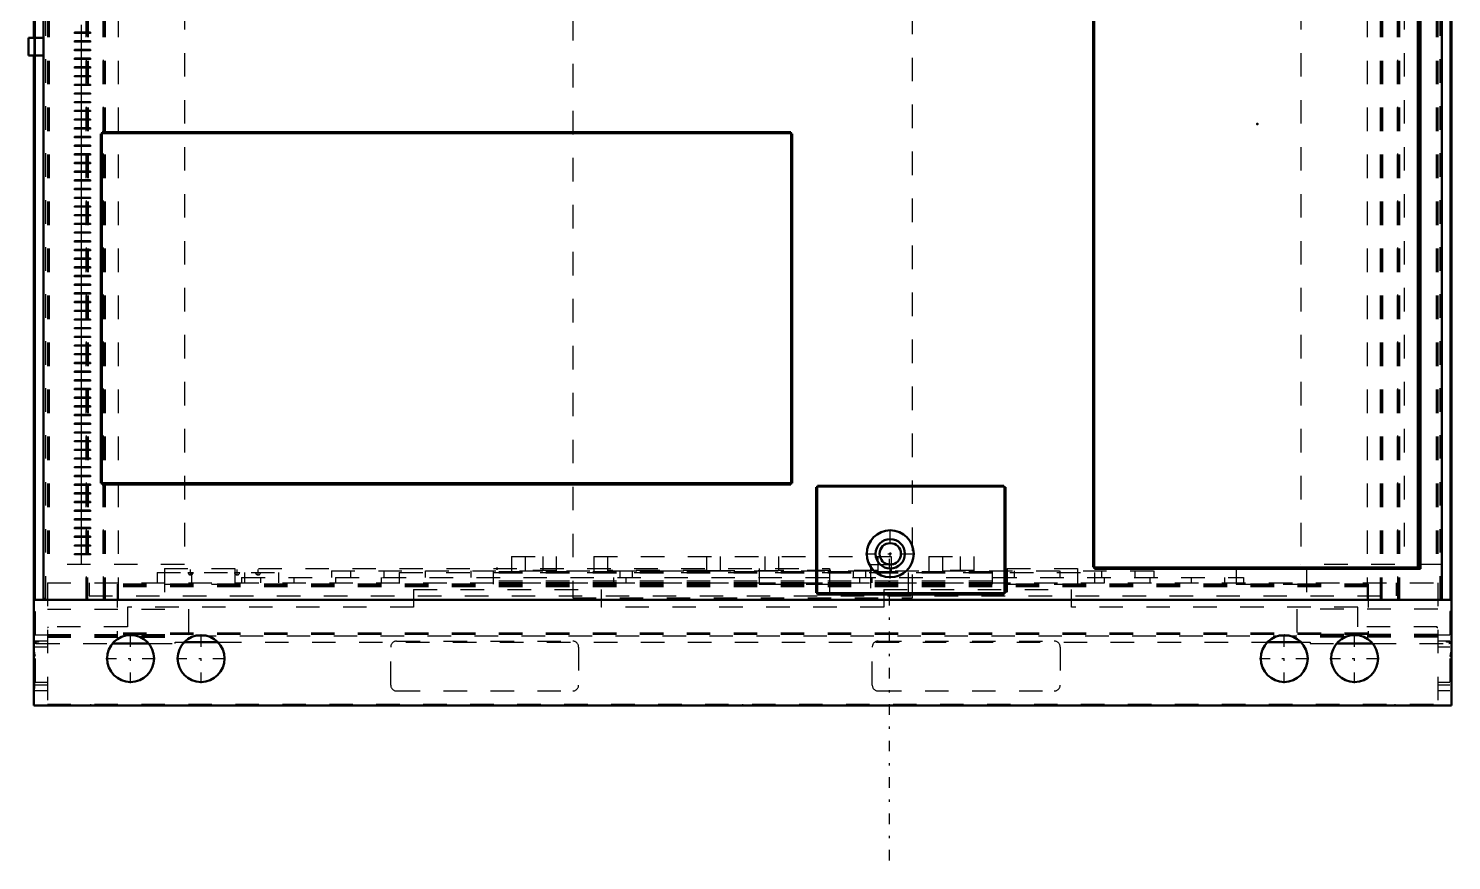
# Model space of a CAD drawing. Header units: inches. Extents: x -30.4 to 30.2, y -6.6 to 64.5.
# Drawn here: x -30.4 to 30.2, y -6.6 to 28.8 of the extents above; entities that cross this region are included whole.
import ezdxf

# ---------------------------------------------------------------- set-up
doc = ezdxf.new("R2010")
doc.units = ezdxf.units.IN
doc.header["$MEASUREMENT"] = 0
doc.linetypes.add('Center', pattern=[1.5, 0.45, -0.5, 0.05, -0.5])
doc.linetypes.add('Dashed', pattern=[2, 1, -1])
for name, color, linetype, lineweight in [('2d ConnectionPoints', 7, 'Continuous', 50), ('AM_0', 7, 'Continuous', 50), ('AM_4', 3, 'Continuous', 25), ('AM_7', 7, 'Center', 25), ('AM_9', 6, 'Dashed', 25)]:
    doc.layers.add(name, color=color, linetype=linetype, lineweight=lineweight)

msp = doc.modelspace()

# ---------------------------------------------------------------- linework, layer by layer
at = {"layer": '2d ConnectionPoints'}
for p in [(21.92, 24.759), (6.284, 6.457), (-10.456, 5.829), (17.513, 5.829), (6.252, 5.226), (0, 0)]:
    msp.add_point(p, dxfattribs=at)
at = {"layer": 'AM_0'}
for p, q in [((-29.764, 57.772), (-29.764, 4.492)), ((29.764, 57.772), (29.764, 4.492)), ((-30.181, 57.45), (-30.181, 28.425)), ((-30.147, 57.45), (-30.147, 28.425)), ((14.92, 43.501), (14.92, 5.883)), ((14.954, 43.501), (14.954, 5.883)), ((28.754, 43.501), (28.754, 5.883)), ((28.788, 43.501), (28.788, 5.883)), ((28.854, 43.567), (28.854, 5.817)), ((30.147, 29.706), (30.147, 4.492)), ((30.181, 29.697), (30.181, 0)), ((-30.404, 28.425), (-29.764, 28.425)), ((-30.404, 28.425), (-30.404, 27.675)), ((-30.404, 27.675), (-29.764, 27.675)), ((-30.181, 27.675), (-30.181, 0)), ((-30.147, 27.675), (-30.147, 4.492)), ((-27.259, 24.335), (-27.326, 24.335)), ((-27.326, 24.335), (-27.326, 9.467)), ((-27.292, 24.335), (-27.292, 9.467)), ((-27.26, 24.407), (-27.26, 24.335)), ((2.046, 24.407), (-27.26, 24.407)), ((2.046, 24.373), (-27.26, 24.373)), ((2.112, 24.335), (2.045, 24.335)), ((2.046, 24.407), (2.046, 24.335)), ((2.078, 24.335), (2.078, 9.467)), ((2.112, 24.335), (2.112, 9.467)), ((-27.26, 9.467), (-27.326, 9.467)), ((-27.26, 9.407), (-27.26, 9.473)), ((2.046, 9.441), (-27.26, 9.441)), ((2.046, 9.407), (-27.26, 9.407)), ((2.045, 9.474), (2.046, 9.473)), ((2.046, 9.407), (2.046, 9.473)), ((2.112, 9.467), (2.046, 9.467)), ((3.191, 9.291), (3.125, 9.291)), ((3.125, 9.291), (3.125, 4.791)), ((3.159, 9.291), (3.159, 4.791)), ((3.191, 9.291), (3.191, 9.357)), ((11.125, 9.357), (3.191, 9.357)), ((11.125, 9.323), (3.191, 9.323)), ((3.192, 9.29), (3.191, 9.291)), ((11.125, 9.291), (11.124, 9.29)), ((11.125, 9.291), (11.125, 9.357)), ((11.191, 9.291), (11.125, 9.291)), ((11.157, 9.291), (11.157, 4.791)), ((11.191, 9.291), (11.191, 4.791)), ((14.986, 5.883), (14.92, 5.883)), ((14.986, 5.883), (14.987, 5.884)), ((14.986, 5.817), (14.986, 5.883)), ((28.854, 5.851), (14.986, 5.851)), ((28.854, 5.817), (14.986, 5.817)), ((28.721, 5.884), (28.722, 5.883)), ((28.788, 5.883), (28.722, 5.883)), ((-30.181, 4.492), (30.181, 4.492)), ((3.191, 4.791), (3.125, 4.791)), ((3.191, 4.725), (3.191, 4.791)), ((11.125, 4.759), (3.191, 4.759)), ((11.125, 4.725), (3.191, 4.725)), ((11.124, 4.792), (11.125, 4.791)), ((11.191, 4.791), (11.125, 4.791)), ((11.125, 4.725), (11.125, 4.791)), ((-26.822, 2.643), (-25.29, 2.643)), ((-23.781, 2.689), (-22.331, 2.689)), ((22.331, 2.689), (23.781, 2.689)), ((25.29, 2.643), (26.822, 2.643)), ((-30.181, 0), (30.181, 0))]:
    msp.add_line(p, q, dxfattribs=at)
for centre, radius in [((6.284, 6.457), 1), ((6.284, 6.457), 0.625), ((6.284, 6.457), 0.455), ((-26.056, 2), 1), ((-23.056, 2), 1), ((23.056, 2), 1), ((26.056, 2), 1)]:
    msp.add_circle(centre, radius, dxfattribs=at)
at = {"layer": 'AM_4'}
for p, q in [((-30.113, 57.45), (-30.113, 28.425)), ((14.987, 43.5), (14.987, 5.884)), ((28.721, 43.5), (28.721, 5.884)), ((30.113, 29.715), (30.113, 4.492)), ((-30.113, 27.675), (-30.113, 4.492)), ((2.046, 24.34), (-27.26, 24.34)), ((-27.259, 24.335), (-27.259, 9.474)), ((2.045, 24.335), (2.045, 9.474)), ((2.045, 9.474), (-27.259, 9.474)), ((3.192, 9.29), (3.192, 4.792)), ((11.124, 9.29), (3.192, 9.29)), ((11.124, 9.29), (11.124, 4.792)), ((28.721, 5.884), (14.987, 5.884)), ((28.854, 5.884), (28.788, 5.884)), ((11.124, 4.792), (3.192, 4.792))]:
    msp.add_line(p, q, dxfattribs=at)
at = {"layer": 'AM_7'}
for p, q in [((6.284, 5.407), (6.284, 7.507)), ((5.234, 6.457), (7.334, 6.457)), ((6.252, -6.6), (6.252, 6.6)), ((-23.616, 5.668), (-23.384, 5.668)), ((-23.5, 5.553), (-23.5, 5.783)), ((-21.636, 5.668), (-21.404, 5.668)), ((-21.52, 5.553), (-21.52, 5.783)), ((-20.745, 5.668), (-20.515, 5.668)), ((-20.63, 5.553), (-20.63, 5.783)), ((-26.056, 0.95), (-26.056, 3.05)), ((-23.056, 0.95), (-23.056, 3.05)), ((23.056, 0.95), (23.056, 3.05)), ((26.056, 0.95), (26.056, 3.05)), ((-27.106, 2), (-25.006, 2)), ((-24.106, 2), (-22.006, 2)), ((22.006, 2), (24.106, 2)), ((25.006, 2), (27.106, 2))]:
    msp.add_line(p, q, dxfattribs=at)
at = {"layer": 'AM_9'}
for p, q in [((-23.761, 57.773), (-23.761, 6)), ((23.761, 57.773), (23.761, 6)), ((28.161, 57.773), (28.161, 6)), ((-29.683, 57.508), (-29.683, 4.492)), ((-29.596, 57.45), (-29.596, 6)), ((-29.562, 57.45), (-29.562, 6)), ((-29.528, 57.45), (-29.528, 6)), ((-27.964, 57.45), (-27.964, 4.492)), ((-27.93, 4.492), (-27.93, 57.45)), ((-27.896, 57.45), (-27.896, 4.492)), ((-27.862, 57.45), (-27.862, 6)), ((-27.244, 57.45), (-27.244, 6)), ((-27.21, 4.492), (-27.21, 57.45)), ((-27.176, 57.45), (-27.176, 4.492)), ((-27.142, 57.45), (-27.142, 4.492)), ((-26.585, 57.45), (-26.585, 4.492)), ((26.585, 57.45), (26.585, 4.492)), ((27.142, 57.45), (27.142, 4.492)), ((27.176, 57.45), (27.176, 4.492)), ((27.21, 57.45), (27.21, 4.492)), ((27.244, 57.45), (27.244, 6)), ((27.862, 57.45), (27.862, 6)), ((27.896, 4.492), (27.896, 57.45)), ((27.93, 57.45), (27.93, 4.492)), ((27.964, 57.45), (27.964, 4.492)), ((29.528, 57.45), (29.528, 6)), ((29.562, 57.45), (29.562, 6)), ((29.596, 57.45), (29.596, 6)), ((29.683, 57.508), (29.683, 4.492)), ((-7.228, 53.31), (-7.228, 4.578)), ((7.228, 4.578), (7.228, 53.31)), ((14.986, 43.501), (14.986, 5.883)), ((28.779, 43.5), (28.779, 5.883)), ((-28.449, 28.611), (-28.449, 28.662)), ((-27.764, 28.662), (-28.449, 28.662)), ((-27.764, 28.611), (-28.449, 28.611)), ((-28.161, 28.981), (-28.161, 28.662)), ((-28.161, 28.611), (-28.161, 28.292)), ((-28.101, 28.662), (-28.101, 28.611)), ((-27.764, 28.662), (-27.764, 28.611)), ((-30.181, 28.425), (-30.181, 27.675)), ((-30.147, 28.425), (-30.147, 27.675)), ((-30.113, 28.425), (-30.113, 27.675)), ((-28.449, 28.241), (-28.449, 28.292)), ((-27.764, 28.292), (-28.449, 28.292)), ((-27.764, 28.241), (-28.449, 28.241)), ((-27.764, 27.922), (-28.449, 27.922)), ((-28.449, 27.871), (-28.449, 27.922)), ((-27.764, 27.871), (-28.449, 27.871)), ((-28.161, 28.241), (-28.161, 27.922)), ((-28.161, 27.871), (-28.161, 27.552)), ((-28.101, 28.292), (-28.101, 28.241)), ((-28.101, 27.922), (-28.101, 27.871)), ((-27.764, 28.292), (-27.764, 28.241)), ((-27.764, 27.922), (-27.764, 27.871)), ((-27.764, 27.552), (-28.449, 27.552)), ((-28.449, 27.501), (-28.449, 27.552)), ((-27.764, 27.501), (-28.449, 27.501)), ((-28.161, 27.501), (-28.161, 27.182)), ((-28.101, 27.552), (-28.101, 27.501)), ((-27.764, 27.552), (-27.764, 27.501)), ((-28.449, 27.131), (-28.449, 27.182)), ((-27.764, 27.182), (-28.449, 27.182)), ((-27.764, 27.131), (-28.449, 27.131)), ((-27.764, 26.812), (-28.449, 26.812)), ((-28.449, 26.761), (-28.449, 26.812)), ((-27.764, 26.761), (-28.449, 26.761)), ((-28.161, 27.131), (-28.161, 26.812)), ((-28.161, 26.761), (-28.161, 26.442)), ((-28.101, 27.182), (-28.101, 27.131)), ((-28.101, 26.812), (-28.101, 26.761)), ((-27.764, 27.182), (-27.764, 27.131)), ((-27.764, 26.812), (-27.764, 26.761)), ((-28.449, 26.391), (-28.449, 26.442)), ((-27.764, 26.442), (-28.449, 26.442)), ((-27.764, 26.391), (-28.449, 26.391)), ((-27.764, 26.072), (-28.449, 26.072)), ((-28.449, 26.021), (-28.449, 26.072)), ((-28.161, 26.391), (-28.161, 26.072)), ((-28.101, 26.442), (-28.101, 26.391)), ((-28.101, 26.072), (-28.101, 26.021)), ((-27.764, 26.442), (-27.764, 26.391)), ((-27.764, 26.072), (-27.764, 26.021)), ((-27.764, 26.021), (-28.449, 26.021)), ((-27.764, 25.702), (-28.449, 25.702)), ((-28.449, 25.651), (-28.449, 25.702)), ((-27.764, 25.651), (-28.449, 25.651)), ((-28.161, 26.021), (-28.161, 25.702)), ((-28.161, 25.651), (-28.161, 25.332)), ((-28.101, 25.702), (-28.101, 25.651)), ((-27.764, 25.702), (-27.764, 25.651)), ((-27.764, 25.332), (-28.449, 25.332)), ((-28.449, 25.281), (-28.449, 25.332)), ((-27.764, 25.281), (-28.449, 25.281)), ((-27.764, 24.962), (-28.449, 24.962)), ((-28.449, 24.911), (-28.449, 24.962)), ((-27.764, 24.911), (-28.449, 24.911)), ((-28.161, 25.281), (-28.161, 24.962)), ((-28.161, 24.911), (-28.161, 24.592)), ((-28.101, 25.332), (-28.101, 25.281)), ((-28.101, 24.962), (-28.101, 24.911)), ((-27.764, 25.332), (-27.764, 25.281)), ((-27.764, 24.962), (-27.764, 24.911)), ((-28.449, 24.541), (-28.449, 24.592)), ((-27.764, 24.592), (-28.449, 24.592)), ((-27.764, 24.541), (-28.449, 24.541)), ((-28.161, 24.541), (-28.161, 24.222)), ((-28.101, 24.592), (-28.101, 24.541)), ((-27.764, 24.592), (-27.764, 24.541)), ((-27.26, 24.335), (-27.26, 9.473)), ((2.046, 24.335), (2.046, 9.473)), ((-28.449, 24.171), (-28.449, 24.222)), ((-27.764, 24.222), (-28.449, 24.222)), ((-27.764, 24.171), (-28.449, 24.171)), ((-28.449, 23.801), (-28.449, 23.852)), ((-27.764, 23.852), (-28.449, 23.852)), ((-27.764, 23.801), (-28.449, 23.801)), ((-28.161, 24.171), (-28.161, 23.852)), ((-28.161, 23.801), (-28.161, 23.482)), ((-28.101, 24.222), (-28.101, 24.171)), ((-28.101, 23.852), (-28.101, 23.801)), ((-27.764, 24.222), (-27.764, 24.171)), ((-27.764, 23.852), (-27.764, 23.801)), ((-28.449, 23.431), (-28.449, 23.482)), ((-27.764, 23.482), (-28.449, 23.482)), ((-27.764, 23.431), (-28.449, 23.431)), ((-28.449, 23.061), (-28.449, 23.112)), ((-27.764, 23.112), (-28.449, 23.112)), ((-27.764, 23.061), (-28.449, 23.061)), ((-28.161, 23.431), (-28.161, 23.112)), ((-28.161, 23.061), (-28.161, 22.742)), ((-28.101, 23.482), (-28.101, 23.431)), ((-28.101, 23.112), (-28.101, 23.061)), ((-27.764, 23.482), (-27.764, 23.431)), ((-27.764, 23.112), (-27.764, 23.061)), ((-27.764, 22.742), (-28.449, 22.742)), ((-28.449, 22.691), (-28.449, 22.742)), ((-27.764, 22.691), (-28.449, 22.691)), ((-28.161, 22.691), (-28.161, 22.372)), ((-28.101, 22.742), (-28.101, 22.691)), ((-27.764, 22.742), (-27.764, 22.691)), ((-28.449, 22.321), (-28.449, 22.372)), ((-27.764, 22.372), (-28.449, 22.372)), ((-27.764, 22.321), (-28.449, 22.321)), ((-28.449, 21.951), (-28.449, 22.002)), ((-27.764, 22.002), (-28.449, 22.002)), ((-27.764, 21.951), (-28.449, 21.951)), ((-28.161, 22.321), (-28.161, 22.002)), ((-28.161, 21.951), (-28.161, 21.632)), ((-28.101, 22.372), (-28.101, 22.321)), ((-28.101, 22.002), (-28.101, 21.951)), ((-27.764, 22.372), (-27.764, 22.321)), ((-27.764, 22.002), (-27.764, 21.951)), ((-28.449, 21.581), (-28.449, 21.632)), ((-27.764, 21.632), (-28.449, 21.632)), ((-27.764, 21.581), (-28.449, 21.581)), ((-27.764, 21.262), (-28.449, 21.262)), ((-28.449, 21.211), (-28.449, 21.262)), ((-27.764, 21.211), (-28.449, 21.211)), ((-28.161, 21.581), (-28.161, 21.262)), ((-28.161, 21.211), (-28.161, 20.892)), ((-28.101, 21.632), (-28.101, 21.581)), ((-28.101, 21.262), (-28.101, 21.211)), ((-27.764, 21.632), (-27.764, 21.581)), ((-27.764, 21.262), (-27.764, 21.211)), ((-28.449, 20.841), (-28.449, 20.892)), ((-27.764, 20.892), (-28.449, 20.892)), ((-27.764, 20.841), (-28.449, 20.841)), ((-28.161, 20.841), (-28.161, 20.522)), ((-28.101, 20.892), (-28.101, 20.841)), ((-27.764, 20.892), (-27.764, 20.841)), ((-28.449, 20.471), (-28.449, 20.522)), ((-27.764, 20.522), (-28.449, 20.522)), ((-27.764, 20.471), (-28.449, 20.471)), ((-27.764, 20.152), (-28.449, 20.152)), ((-28.449, 20.101), (-28.449, 20.152)), ((-27.764, 20.101), (-28.449, 20.101)), ((-28.161, 20.471), (-28.161, 20.152)), ((-28.161, 20.101), (-28.161, 19.782)), ((-28.101, 20.522), (-28.101, 20.471)), ((-28.101, 20.152), (-28.101, 20.101)), ((-27.764, 20.522), (-27.764, 20.471)), ((-27.764, 20.152), (-27.764, 20.101)), ((-27.764, 19.782), (-28.449, 19.782)), ((-28.449, 19.731), (-28.449, 19.782)), ((-27.764, 19.731), (-28.449, 19.731)), ((-28.449, 19.361), (-28.449, 19.412)), ((-27.764, 19.412), (-28.449, 19.412)), ((-28.161, 19.731), (-28.161, 19.412)), ((-28.101, 19.782), (-28.101, 19.731)), ((-28.101, 19.412), (-28.101, 19.361)), ((-27.764, 19.782), (-27.764, 19.731)), ((-27.764, 19.412), (-27.764, 19.361)), ((-27.764, 19.361), (-28.449, 19.361)), ((-28.449, 18.991), (-28.449, 19.042)), ((-27.764, 19.042), (-28.449, 19.042)), ((-27.764, 18.991), (-28.449, 18.991)), ((-28.161, 19.361), (-28.161, 19.042)), ((-28.161, 18.991), (-28.161, 18.672)), ((-28.101, 19.042), (-28.101, 18.991)), ((-27.764, 19.042), (-27.764, 18.991)), ((-27.764, 18.672), (-28.449, 18.672)), ((-28.449, 18.621), (-28.449, 18.672)), ((-27.764, 18.621), (-28.449, 18.621)), ((-28.449, 18.251), (-28.449, 18.302)), ((-27.764, 18.302), (-28.449, 18.302)), ((-27.764, 18.251), (-28.449, 18.251)), ((-28.161, 18.621), (-28.161, 18.302)), ((-28.161, 18.251), (-28.161, 17.932)), ((-28.101, 18.672), (-28.101, 18.621)), ((-28.101, 18.302), (-28.101, 18.251)), ((-27.764, 18.672), (-27.764, 18.621)), ((-27.764, 18.302), (-27.764, 18.251)), ((-27.764, 17.932), (-28.449, 17.932)), ((-28.449, 17.881), (-28.449, 17.932)), ((-27.764, 17.881), (-28.449, 17.881)), ((-28.161, 17.881), (-28.161, 17.562)), ((-28.101, 17.932), (-28.101, 17.881)), ((-27.764, 17.932), (-27.764, 17.881)), ((-28.449, 17.511), (-28.449, 17.562)), ((-27.764, 17.562), (-28.449, 17.562)), ((-27.764, 17.511), (-28.449, 17.511)), ((-27.764, 17.192), (-28.449, 17.192)), ((-28.449, 17.141), (-28.449, 17.192)), ((-27.764, 17.141), (-28.449, 17.141)), ((-28.161, 17.511), (-28.161, 17.192)), ((-28.161, 17.141), (-28.161, 16.822)), ((-28.101, 17.562), (-28.101, 17.511)), ((-28.101, 17.192), (-28.101, 17.141)), ((-27.764, 17.562), (-27.764, 17.511)), ((-27.764, 17.192), (-27.764, 17.141)), ((-28.449, 16.771), (-28.449, 16.822)), ((-27.764, 16.822), (-28.449, 16.822)), ((-27.764, 16.771), (-28.449, 16.771)), ((-27.764, 16.452), (-28.449, 16.452)), ((-28.449, 16.401), (-28.449, 16.452)), ((-27.764, 16.401), (-28.449, 16.401)), ((-28.161, 16.771), (-28.161, 16.452)), ((-28.161, 16.401), (-28.161, 16.082)), ((-28.101, 16.822), (-28.101, 16.771)), ((-28.101, 16.452), (-28.101, 16.401)), ((-27.764, 16.822), (-27.764, 16.771)), ((-27.764, 16.452), (-27.764, 16.401)), ((-27.764, 16.082), (-28.449, 16.082)), ((-28.449, 16.031), (-28.449, 16.082)), ((-27.764, 16.031), (-28.449, 16.031)), ((-28.161, 16.031), (-28.161, 15.712)), ((-28.101, 16.082), (-28.101, 16.031)), ((-27.764, 16.082), (-27.764, 16.031)), ((-27.764, 15.712), (-28.449, 15.712)), ((-28.449, 15.661), (-28.449, 15.712)), ((-27.764, 15.661), (-28.449, 15.661)), ((-28.449, 15.291), (-28.449, 15.342)), ((-27.764, 15.342), (-28.449, 15.342)), ((-27.764, 15.291), (-28.449, 15.291)), ((-28.161, 15.661), (-28.161, 15.342)), ((-28.161, 15.291), (-28.161, 14.972)), ((-28.101, 15.712), (-28.101, 15.661)), ((-28.101, 15.342), (-28.101, 15.291)), ((-27.764, 15.712), (-27.764, 15.661)), ((-27.764, 15.342), (-27.764, 15.291)), ((-28.449, 14.921), (-28.449, 14.972)), ((-27.764, 14.972), (-28.449, 14.972)), ((-27.764, 14.921), (-28.449, 14.921)), ((-27.764, 14.602), (-28.449, 14.602)), ((-28.449, 14.551), (-28.449, 14.602)), ((-27.764, 14.551), (-28.449, 14.551)), ((-28.161, 14.921), (-28.161, 14.602)), ((-28.161, 14.551), (-28.161, 14.232)), ((-28.101, 14.972), (-28.101, 14.921)), ((-28.101, 14.602), (-28.101, 14.551)), ((-27.764, 14.972), (-27.764, 14.921)), ((-27.764, 14.602), (-27.764, 14.551)), ((-28.449, 14.181), (-28.449, 14.232)), ((-27.764, 14.232), (-28.449, 14.232)), ((-27.764, 14.181), (-28.449, 14.181)), ((-28.161, 14.181), (-28.161, 13.862)), ((-28.101, 14.232), (-28.101, 14.181)), ((-27.764, 14.232), (-27.764, 14.181)), ((-27.764, 13.862), (-28.449, 13.862)), ((-28.449, 13.811), (-28.449, 13.862)), ((-27.764, 13.811), (-28.449, 13.811)), ((-28.449, 13.441), (-28.449, 13.492)), ((-27.764, 13.492), (-28.449, 13.492)), ((-27.764, 13.441), (-28.449, 13.441)), ((-28.161, 13.811), (-28.161, 13.492)), ((-28.161, 13.441), (-28.161, 13.122)), ((-28.101, 13.862), (-28.101, 13.811)), ((-28.101, 13.492), (-28.101, 13.441)), ((-27.764, 13.862), (-27.764, 13.811)), ((-27.764, 13.492), (-27.764, 13.441)), ((-28.449, 13.071), (-28.449, 13.122)), ((-27.764, 13.122), (-28.449, 13.122)), ((-27.764, 13.071), (-28.449, 13.071)), ((-28.449, 12.701), (-28.449, 12.752)), ((-27.764, 12.752), (-28.449, 12.752)), ((-28.161, 13.071), (-28.161, 12.752)), ((-28.101, 13.122), (-28.101, 13.071)), ((-28.101, 12.752), (-28.101, 12.701)), ((-27.764, 13.122), (-27.764, 13.071)), ((-27.764, 12.752), (-27.764, 12.701)), ((-27.764, 12.701), (-28.449, 12.701)), ((-27.764, 12.382), (-28.449, 12.382)), ((-28.449, 12.331), (-28.449, 12.382)), ((-27.764, 12.331), (-28.449, 12.331)), ((-28.161, 12.701), (-28.161, 12.382)), ((-28.161, 12.331), (-28.161, 12.012)), ((-28.101, 12.382), (-28.101, 12.331)), ((-27.764, 12.382), (-27.764, 12.331)), ((-28.449, 11.961), (-28.449, 12.012)), ((-27.764, 12.012), (-28.449, 12.012)), ((-27.764, 11.961), (-28.449, 11.961)), ((-27.764, 11.642), (-28.449, 11.642)), ((-28.449, 11.591), (-28.449, 11.642)), ((-27.764, 11.591), (-28.449, 11.591)), ((-28.161, 11.961), (-28.161, 11.642)), ((-28.161, 11.591), (-28.161, 11.272)), ((-28.101, 12.012), (-28.101, 11.961)), ((-28.101, 11.642), (-28.101, 11.591)), ((-27.764, 12.012), (-27.764, 11.961)), ((-27.764, 11.642), (-27.764, 11.591)), ((-27.764, 11.272), (-28.449, 11.272)), ((-28.449, 11.221), (-28.449, 11.272)), ((-27.764, 11.221), (-28.449, 11.221)), ((-28.161, 11.221), (-28.161, 10.902)), ((-28.101, 11.272), (-28.101, 11.221)), ((-27.764, 11.272), (-27.764, 11.221)), ((-27.764, 10.902), (-28.449, 10.902)), ((-28.449, 10.851), (-28.449, 10.902)), ((-27.764, 10.851), (-28.449, 10.851)), ((-27.764, 10.532), (-28.449, 10.532)), ((-28.449, 10.481), (-28.449, 10.532)), ((-27.764, 10.481), (-28.449, 10.481)), ((-28.161, 10.851), (-28.161, 10.532)), ((-28.161, 10.481), (-28.161, 10.162)), ((-28.101, 10.902), (-28.101, 10.851)), ((-28.101, 10.532), (-28.101, 10.481)), ((-27.764, 10.902), (-27.764, 10.851)), ((-27.764, 10.532), (-27.764, 10.481)), ((-28.449, 10.111), (-28.449, 10.162)), ((-27.764, 10.162), (-28.449, 10.162)), ((-27.764, 10.111), (-28.449, 10.111)), ((-28.449, 9.741), (-28.449, 9.792)), ((-27.764, 9.792), (-28.449, 9.792)), ((-27.764, 9.741), (-28.449, 9.741)), ((-28.161, 10.111), (-28.161, 9.792)), ((-28.161, 9.741), (-28.161, 9.422)), ((-28.101, 10.162), (-28.101, 10.111)), ((-28.101, 9.792), (-28.101, 9.741)), ((-27.764, 10.162), (-27.764, 10.111)), ((-27.764, 9.792), (-27.764, 9.741)), ((-28.449, 9.371), (-28.449, 9.422)), ((-27.764, 9.422), (-28.449, 9.422)), ((-27.764, 9.371), (-28.449, 9.371)), ((-28.161, 9.371), (-28.161, 9.052)), ((-28.101, 9.422), (-28.101, 9.371)), ((-27.764, 9.422), (-27.764, 9.371)), ((-27.26, 9.473), (-27.259, 9.474)), ((2.046, 9.467), (-27.26, 9.467)), ((-27.259, 9.474), (-27.259, 9.467)), ((2.046, 9.474), (2.045, 9.474)), ((2.045, 9.474), (2.045, 9.467)), ((11.125, 9.291), (3.191, 9.291)), ((3.191, 9.291), (3.191, 4.791)), ((3.192, 9.29), (3.191, 9.29)), ((3.192, 9.291), (3.192, 9.29)), ((11.124, 9.291), (11.124, 9.29)), ((11.125, 9.29), (11.124, 9.29)), ((11.125, 9.291), (11.125, 4.791)), ((-28.449, 9.001), (-28.449, 9.052)), ((-27.764, 9.052), (-28.449, 9.052)), ((-27.764, 9.001), (-28.449, 9.001)), ((-28.449, 8.631), (-28.449, 8.682)), ((-27.764, 8.682), (-28.449, 8.682)), ((-27.764, 8.631), (-28.449, 8.631)), ((-28.161, 9.001), (-28.161, 8.682)), ((-28.161, 8.631), (-28.161, 8.312)), ((-28.101, 9.052), (-28.101, 9.001)), ((-28.101, 8.682), (-28.101, 8.631)), ((-27.764, 9.052), (-27.764, 9.001)), ((-27.764, 8.682), (-27.764, 8.631)), ((-27.764, 8.312), (-28.449, 8.312)), ((-28.449, 8.261), (-28.449, 8.312)), ((-27.764, 8.261), (-28.449, 8.261)), ((-28.449, 7.891), (-28.449, 7.942)), ((-27.764, 7.942), (-28.449, 7.942)), ((-27.764, 7.891), (-28.449, 7.891)), ((-28.161, 8.261), (-28.161, 7.942)), ((-28.161, 7.891), (-28.161, 7.572)), ((-28.101, 8.312), (-28.101, 8.261)), ((-28.101, 7.942), (-28.101, 7.891)), ((-27.764, 8.312), (-27.764, 8.261)), ((-27.764, 7.942), (-27.764, 7.891)), ((-27.764, 7.572), (-28.449, 7.572)), ((-28.449, 7.521), (-28.449, 7.572)), ((-27.764, 7.521), (-28.449, 7.521)), ((-28.161, 7.521), (-28.161, 7.202)), ((-28.101, 7.572), (-28.101, 7.521)), ((-27.764, 7.572), (-27.764, 7.521)), ((-28.449, 7.151), (-28.449, 7.202)), ((-27.764, 7.202), (-28.449, 7.202)), ((-27.764, 7.151), (-28.449, 7.151)), ((-28.449, 6.781), (-28.449, 6.832)), ((-27.764, 6.832), (-28.449, 6.832)), ((-27.764, 6.781), (-28.449, 6.781)), ((-28.161, 7.151), (-28.161, 6.832)), ((-28.161, 6.781), (-28.161, 6.462)), ((-28.101, 7.202), (-28.101, 7.151)), ((-28.101, 6.832), (-28.101, 6.781)), ((-27.764, 7.202), (-27.764, 7.151)), ((-27.764, 6.832), (-27.764, 6.781)), ((-28.449, 6.411), (-28.449, 6.462)), ((-27.764, 6.462), (-28.449, 6.462)), ((-27.764, 6.411), (-28.449, 6.411)), ((-28.161, 6.411), (-28.161, 6)), ((-28.101, 6.462), (-28.101, 6.411)), ((-27.764, 6.462), (-27.764, 6.411)), ((-9.837, 6.348), (-9.837, 5.738)), ((-9.837, 6.348), (-7.931, 6.348)), ((-9.259, 6.348), (-9.259, 5.738)), ((-8.509, 6.348), (-8.509, 5.738)), ((-7.931, 6.348), (-7.931, 5.738)), ((-6.328, 6.348), (-6.328, 5.738)), ((-6.328, 6.348), (6.328, 6.348)), ((-5.75, 6.348), (-5.75, 5.738)), ((-1.531, 6.348), (-1.531, 5.738)), ((-0.953, 6.348), (-0.953, 5.738)), ((0.953, 6.348), (0.953, 5.738)), ((1.531, 6.348), (1.531, 5.738)), ((5.75, 6.348), (5.75, 5.738)), ((6.328, 6.348), (6.328, 5.738)), ((7.931, 6.348), (7.931, 5.738)), ((7.931, 6.348), (9.837, 6.348)), ((8.509, 6.348), (8.509, 5.738)), ((9.259, 6.348), (9.259, 5.738)), ((9.837, 6.348), (9.837, 5.738)), ((-23.761, 6), (-29.764, 6)), ((-24.929, 5.668), (-24.929, 5.226)), ((-24.929, 5.668), (-19.746, 5.668)), ((-24.612, 5.829), (-24.612, 4.667)), ((-24.612, 5.829), (3.7, 5.829)), ((-23.468, 5.668), (-23.468, 5.226)), ((-21.615, 5.829), (-21.615, 5.166)), ((-21.328, 5.453), (-21.328, 5.226)), ((-21.328, 5.453), (21.328, 5.453)), ((-21.207, 5.668), (-21.207, 5.226)), ((-20.522, 5.453), (-20.522, 5.226)), ((-19.746, 5.226), (-19.746, 5.668)), ((-19.1, 5.453), (-19.1, 5.226)), ((-17.504, 5.738), (-17.504, 5.453)), ((-17.504, 5.738), (17.504, 5.738)), ((-17.336, 5.453), (-17.336, 5.226)), ((-16.697, 5.738), (-16.697, 5.453)), ((-15.389, 5.453), (-15.389, 5.226)), ((-15.275, 5.738), (-15.275, 5.453)), ((-14.617, 5.668), (14.987, 5.668)), ((-14.617, 5.668), (-14.617, 5.226)), ((-13.512, 5.738), (-13.512, 5.453)), ((-11.564, 5.738), (-11.564, 5.453)), ((-10.625, 5.738), (-10.625, 5.167)), ((10.625, 5.687), (-10.625, 5.687)), ((10.625, 5.627), (-10.625, 5.627)), ((-7.931, 5.747), (-9.837, 5.747)), ((-1.531, 5.742), (-5.75, 5.742)), ((-5.499, 5.453), (-5.499, 5.226)), ((-5.234, 5.738), (-5.234, 5.453)), ((-4.973, 5.453), (-4.973, 5.226)), ((-4.708, 5.738), (-4.708, 5.453)), ((-1.531, 5.742), (-1.336, 5.747)), ((-1.336, 5.747), (1.336, 5.747)), ((0.703, 5.829), (0.703, 5.166)), ((5.75, 5.742), (1.531, 5.742)), ((3.7, 5.829), (3.7, 4.667)), ((4.708, 5.738), (4.708, 5.453)), ((4.973, 5.453), (4.973, 5.226)), ((5.234, 5.738), (5.234, 5.453)), ((5.44, 6), (7.065, 6)), ((5.44, 6), (5.44, 4.667)), ((5.499, 5.453), (5.499, 5.226)), ((7.065, 4.667), (7.065, 6)), ((9.837, 5.747), (7.931, 5.747)), ((10.625, 5.738), (10.625, 5.167)), ((11.26, 5.829), (11.26, 4.667)), ((11.26, 5.829), (24.01, 5.829)), ((11.564, 5.738), (11.564, 5.453)), ((13.512, 5.738), (13.512, 5.453)), ((14.257, 5.829), (14.257, 5.166)), ((14.987, 5.884), (14.986, 5.884)), ((28.722, 5.883), (14.986, 5.883)), ((14.987, 5.668), (14.987, 5.226)), ((15.275, 5.738), (15.275, 5.453)), ((15.389, 5.453), (15.389, 5.226)), ((16.697, 5.738), (16.697, 5.453)), ((17.336, 5.453), (17.336, 5.226)), ((17.504, 5.738), (17.504, 5.453)), ((19.1, 5.453), (19.1, 5.226)), ((20.522, 5.453), (20.522, 5.226)), ((21.013, 5.829), (21.013, 5.166)), ((21.328, 5.453), (21.328, 5.226)), ((29.764, 6), (23.761, 6)), ((24.01, 5.829), (24.01, 4.667)), ((28.788, 5.884), (28.721, 5.884)), ((-29.594, 5.226), (-29.594, 0.058)), ((-29.594, 5.226), (29.594, 5.226)), ((-27.825, 5.226), (-27.825, 4.667)), ((26.625, 5.167), (-26.625, 5.167)), ((-26.625, 5.167), (-26.625, 2.964)), ((26.625, 5.107), (-26.625, 5.107)), ((26.625, 5.047), (-26.625, 5.047)), ((-24.612, 5.166), (-21.615, 5.166)), ((-14.008, 4.939), (-6.008, 4.939)), ((-14.008, 4.939), (-14.008, 4.189)), ((10.625, 5.287), (-10.625, 5.287)), ((10.625, 5.227), (-10.625, 5.227)), ((-6.008, 4.189), (-6.008, 4.939)), ((0.703, 5.166), (3.7, 5.166)), ((6.008, 4.939), (14.008, 4.939)), ((6.008, 4.939), (6.008, 4.189)), ((11.26, 5.166), (14.257, 5.166)), ((14.008, 4.189), (14.008, 4.939)), ((21.013, 5.166), (24.01, 5.166)), ((26.625, 5.167), (26.625, 2.964)), ((27.825, 5.226), (27.825, 4.667)), ((29.594, 5.226), (29.594, 0.058)), ((-29.683, 4.562), (-29.764, 4.562)), ((-27.825, 4.667), (27.825, 4.667)), ((-7.228, 4.578), (7.228, 4.578)), ((11.125, 4.791), (3.191, 4.791)), ((11.125, 4.792), (11.124, 4.792)), ((29.683, 4.562), (29.764, 4.562)), ((-30.181, 4.003), (-30.114, 4.003)), ((-30.147, 4.003), (-30.147, 2.277)), ((-30.114, 4.003), (-30.114, 0)), ((-29.594, 4.104), (-23.59, 4.104)), ((-14.008, 4.189), (-26.188, 4.189)), ((-26.188, 4.189), (-26.188, 3.347)), ((-23.59, 4.104), (-23.59, 2.904)), ((6.008, 4.189), (-6.008, 4.189)), ((26.188, 4.189), (14.008, 4.189)), ((23.59, 4.104), (23.59, 2.904)), ((29.594, 4.104), (23.59, 4.104)), ((26.188, 3.347), (26.188, 4.189)), ((30.114, 4.003), (30.114, 0)), ((30.181, 4.003), (30.114, 4.003)), ((30.147, 4.003), (30.147, 2.277)), ((-30.114, 3.393), (-30.16, 3.393)), ((-30.16, 3.393), (-30.16, 2.735)), ((-29.573, 3.301), (-29.594, 3.301)), ((-29.573, 3.347), (-29.573, 3.301)), ((-26.188, 3.347), (-29.573, 3.347)), ((26.625, 3.077), (-26.625, 3.077)), ((29.573, 3.347), (26.188, 3.347)), ((29.573, 3.301), (29.573, 3.347)), ((29.594, 3.301), (29.573, 3.301)), ((30.16, 3.393), (30.114, 3.393)), ((30.16, 2.735), (30.16, 3.393)), ((-30.147, 2.937), (-30.181, 2.937)), ((-29.594, 3), (-30.114, 3)), ((-29.594, 2.74), (-30.114, 2.74)), ((-29.594, 2.49), (-30.114, 2.49)), ((-29.973, 2.689), (-30.068, 2.689)), ((-30.068, 2.643), (-26.822, 2.643)), ((-29.973, 2.74), (-29.973, 2.689)), ((-29.594, 3.024), (-23.59, 3.024)), ((-29.594, 2.964), (-23.59, 2.964)), ((-29.594, 2.904), (-23.59, 2.904)), ((26.625, 3.017), (-26.625, 3.017)), ((-25.29, 2.643), (-24.16, 2.643)), ((-24.16, 2.643), (-24.16, 2.689)), ((-24.16, 2.689), (-23.781, 2.689)), ((23.59, 2.957), (-23.59, 2.957)), ((-22.331, 2.689), (22.331, 2.689)), ((-14.982, 0.87), (-14.982, 2.49)), ((-14.732, 2.74), (-7.232, 2.74)), ((-6.982, 2.49), (-6.982, 0.87)), ((5.518, 0.87), (5.518, 2.49)), ((5.768, 2.74), (13.268, 2.74)), ((13.518, 2.49), (13.518, 0.87)), ((29.594, 3.024), (23.59, 3.024)), ((29.594, 2.964), (23.59, 2.964)), ((29.594, 2.904), (23.59, 2.904)), ((23.781, 2.689), (24.16, 2.689)), ((24.16, 2.689), (24.16, 2.643)), ((24.16, 2.643), (25.29, 2.643)), ((26.822, 2.643), (30.068, 2.643)), ((30.114, 3), (29.594, 3)), ((30.114, 2.74), (29.594, 2.74)), ((30.114, 2.49), (29.594, 2.49)), ((29.973, 2.689), (29.973, 2.74)), ((30.068, 2.689), (29.973, 2.689)), ((30.181, 2.937), (30.147, 2.937)), ((-30.147, 1.723), (-30.147, 0)), ((30.147, 1.723), (30.147, 0)), ((-30.181, 1.063), (-30.147, 1.063)), ((-30.114, 1), (-29.594, 1)), ((-29.594, 0.87), (-30.114, 0.87)), ((-29.594, 0.62), (-30.114, 0.62)), ((-14.732, 0.62), (-7.232, 0.62)), ((5.768, 0.62), (13.268, 0.62)), ((29.594, 1), (30.114, 1)), ((30.114, 0.87), (29.594, 0.87)), ((30.114, 0.62), (29.594, 0.62)), ((30.147, 1.063), (30.181, 1.063)), ((-29.594, 0.058), (29.594, 0.058)), ((-27.766, 0.058), (-27.766, 0)), ((27.766, 0.058), (27.766, 0))]:
    msp.add_line(p, q, dxfattribs=at)
for points in [[(1.336, 5.747), (1.523, 5.742), (1.531, 5.742)], [(-30.147, 2.277), (-30.143, 2.211), (-30.137, 2.171), (-30.131, 2.144), (-30.127, 2.127), (-30.124, 2.116), (-30.121, 2.109), (-30.118, 2.103), (-30.116, 2.101), (-30.115, 2.1), (-30.114, 2.1)], [(30.114, 2.1), (30.116, 2.101), (30.118, 2.103), (30.123, 2.115), (30.136, 2.164), (30.147, 2.277)], [(30.147, 1.723), (30.143, 1.789), (30.137, 1.829), (30.131, 1.856), (30.127, 1.873), (30.124, 1.884), (30.121, 1.891), (30.118, 1.897), (30.116, 1.899), (30.115, 1.9), (30.114, 1.9)]]:
    msp.add_lwpolyline(points, dxfattribs=at)
for centre, radius, start, end in [((-23.5, 5.668), 0.11, 180, 0), ((-21.52, 5.668), 0.11, 180, 0), ((-20.63, 5.668), 0.11, 180, 0), ((-30.068, 2.735), 0.092, 180, 270), ((-30.068, 2.735), 0.046, 180, 270), ((-14.732, 2.49), 0.25, 90, 180), ((-7.232, 2.49), 0.25, 360, 90), ((5.768, 2.49), 0.25, 90, 180), ((13.268, 2.49), 0.25, 0, 90), ((30.068, 2.735), 0.092, 270, 0), ((30.068, 2.735), 0.046, 270, 0), ((-14.732, 0.87), 0.25, 180, 270), ((-7.232, 0.87), 0.25, 270, 360), ((5.768, 0.87), 0.25, 180, 270), ((13.268, 0.87), 0.25, 270, 0)]:
    msp.add_arc(centre, radius, start, end, dxfattribs=at)

doc.saveas('drawing.dxf')
